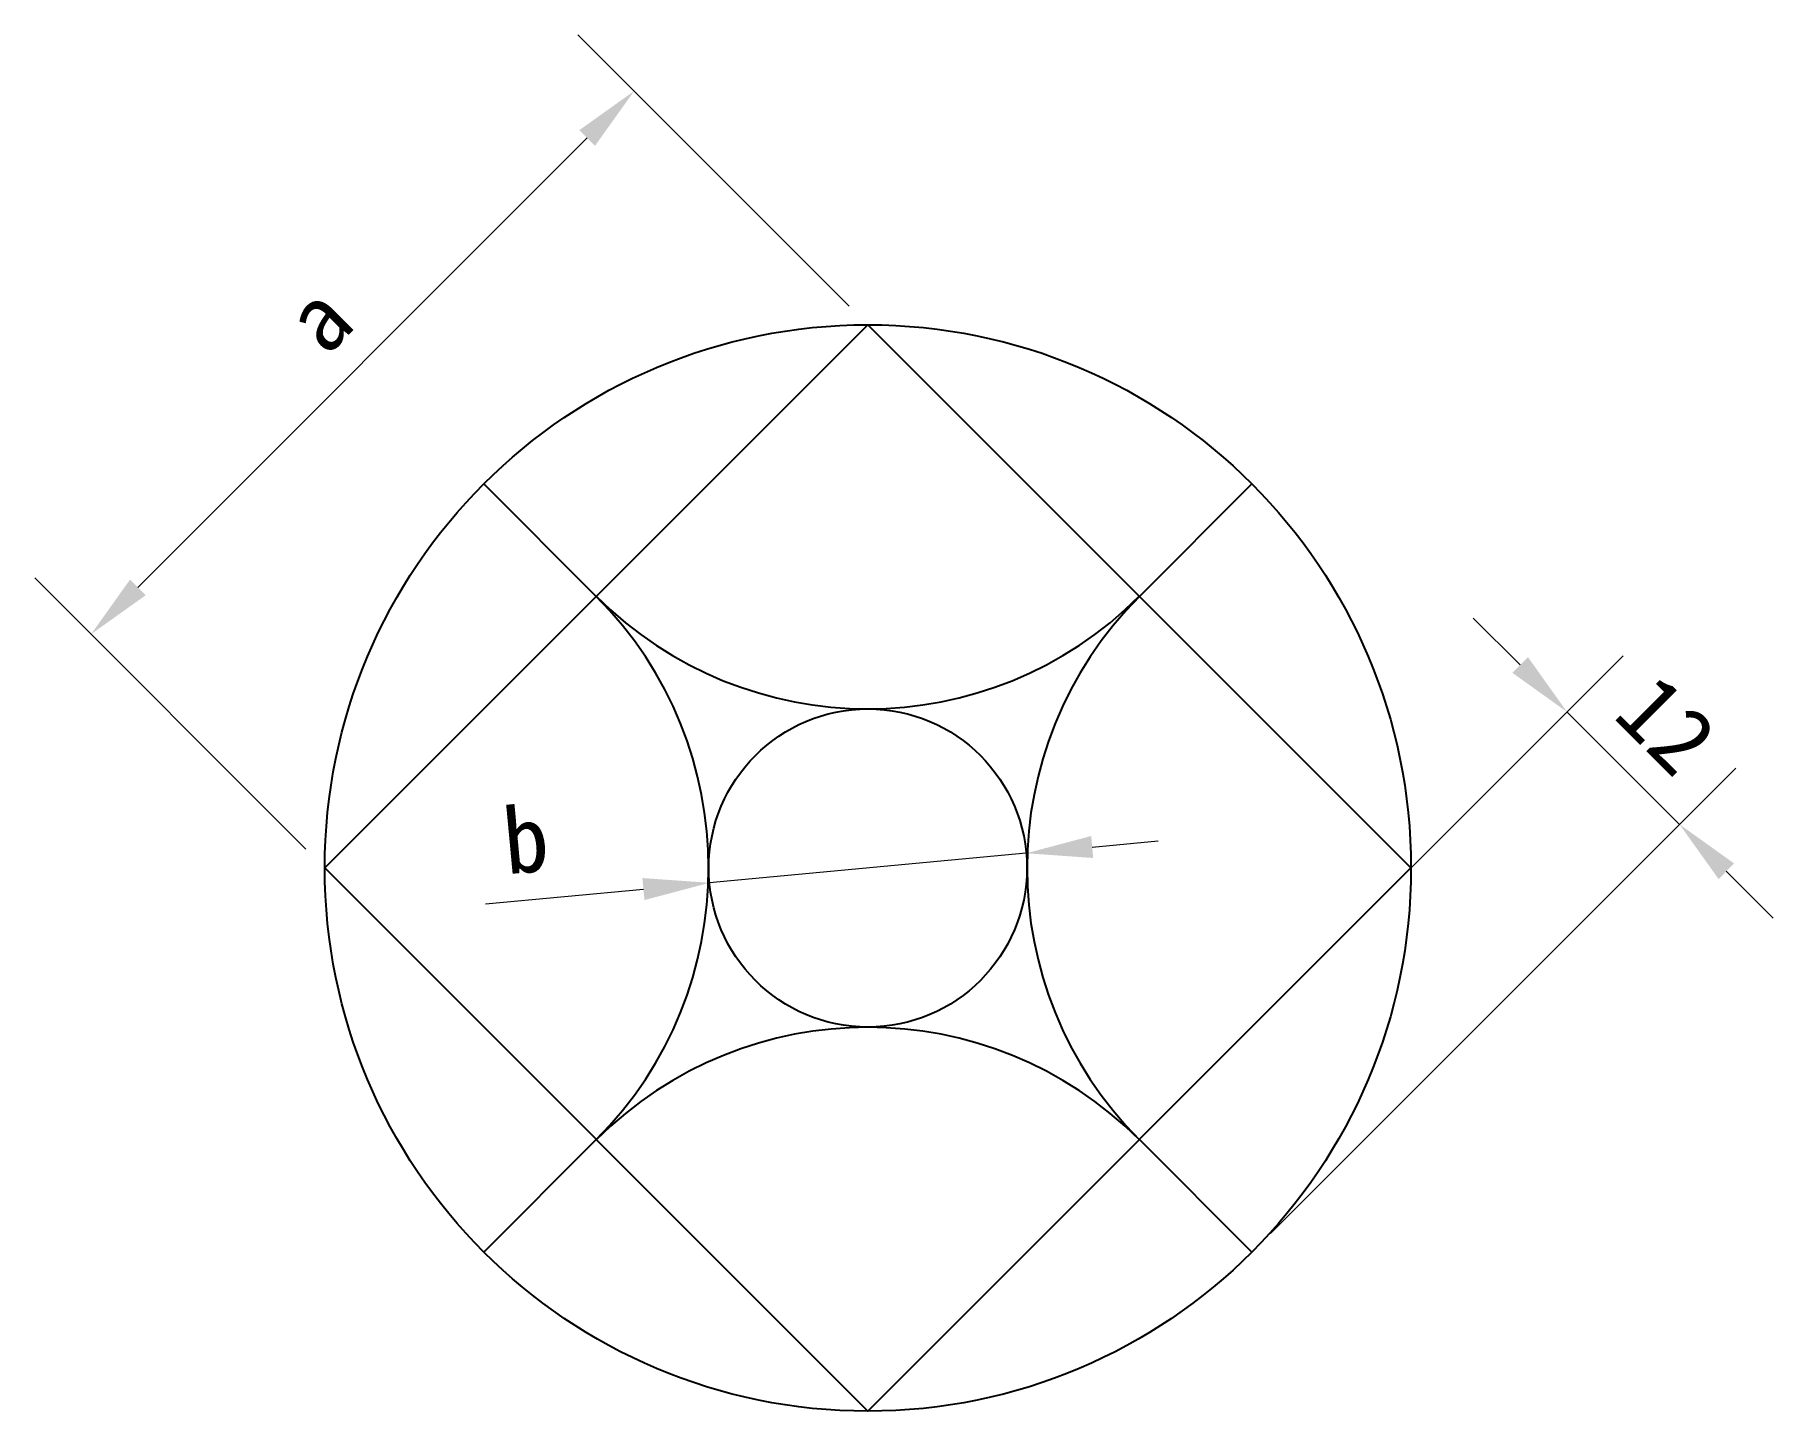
# Model space of a CAD drawing. Header units: centimetres. Extents: x 1439 to 1570, y 3632 to 3736.
import ezdxf

# ---------------------------------------------------------------- set-up
doc = ezdxf.new("R2010")
doc.units = ezdxf.units.CM
doc.header["$PDMODE"] = 35
doc.styles.add('文2.5', font='KAIU.TTF', dxfattribs={"height": 2.5})
doc.dimstyles.new('DIM2.5', dxfattribs={"dimtxt": 2.5, "dimasz": 2.5, "dimexe": 3, "dimexo": 1, "dimgap": 1, "dimtad": 1, "dimdec": 1, "dimdsep": 46, "dimtxsty": '文2.5', "dimcen": 3, "dimadec": 0, "dimazin": 0, "dimtfac": 1, "dimtdec": 1, "dimtmove": 0, "dimatfit": 3, "dimfxl": 1, "dimlwd": 15, "dimlwe": 15, "dimarcsym": 0})

# ---------------------------------------------------------------- blocks, each defined once
blk = doc.blocks.new('*U21')
blk.add_arc((14.49, -14.49), 28.97, 90, 180)
blk = doc.blocks.new('*U22')
at = {"color": 0, "linetype": 'ByBlock', "lineweight": -2, "transparency": 16777216}
for p, rotation in [((1732.26, 4271.2), 180), ((1761.23, 4271.2), 90.00000000000004), ((1732.26, 4242.22), 270.0000000000001)]:
    blk.add_blockref('*U21', p, dxfattribs=dict(at, rotation=rotation))
blk.add_blockref('*U21', (1761.23, 4242.22), dxfattribs=at)
blk = doc.blocks.new('*D23')
at = {"color": 0, "linetype": 'Continuous', "lineweight": 15, "transparency": 16777216}
for p, q in [((1550.94, 3688.62), (1547.4, 3692.15)), ((1523.63, 3654.24), (1558.72, 3689.32)), ((1554.47, 3685.08), (1562.96, 3676.6)), ((1532.11, 3645.75), (1567.2, 3680.84)), ((1566.49, 3673.06), (1570.03, 3669.53))]:
    blk.add_line(p, q, dxfattribs=at)
at = {"color": 0, "transparency": 16777216}
for points in [[(1551.53, 3689.21), (1550.35, 3688.03), (1554.47, 3685.08)], [(1567.08, 3673.65), (1565.91, 3672.47), (1562.96, 3676.6)]]:
    blk.add_solid(points, dxfattribs=at)
at = {"layer": 'Defpoints', "color": 0, "transparency": 16777216}
for p in [(1562.96, 3676.6), (1522.21, 3652.82), (1530.7, 3644.34)]:
    blk.add_point(p, dxfattribs=at)
at = {"color": 0, "transparency": 16777216, "insert": (1562, 3684.12), "char_height": 5, "attachment_point": 5, "rotation": 315, "style": '文2.5'}
blk.add_mtext('12', dxfattribs=at)
blk = doc.blocks.new('*D24')
at = {"color": 0, "linetype": 'Continuous', "lineweight": 15, "transparency": 16777216}
for p, q in [((1500.31, 3715.69), (1479.85, 3736.15)), ((1446.66, 3694.47), (1480.56, 3728.37)), ((1459.34, 3674.72), (1438.88, 3695.18))]:
    blk.add_line(p, q, dxfattribs=at)
at = {"color": 0, "transparency": 16777216}
for points in [[(1479.97, 3728.96), (1481.15, 3727.78), (1484.1, 3731.91)], [(1446.07, 3695.06), (1447.25, 3693.88), (1443.13, 3690.94)]]:
    blk.add_solid(points, dxfattribs=at)
at = {"layer": 'Defpoints', "color": 0, "transparency": 16777216}
for p in [(1484.1, 3731.91), (1501.73, 3714.28), (1460.76, 3673.31)]:
    blk.add_point(p, dxfattribs=at)
at = {"color": 0, "transparency": 16777216, "insert": (1460.3, 3714.73), "char_height": 5, "attachment_point": 5, "rotation": 45, "style": '文2.5'}
blk.add_mtext('a', dxfattribs=at)
blk = doc.blocks.new('*D25')
at = {"color": 0, "linetype": 'Continuous', "lineweight": 15, "transparency": 16777216}
for p, q in [((1518.65, 3674.89), (1523.63, 3675.36)), ((1513.68, 3674.42), (1489.78, 3672.19)), ((1472.88, 3670.61), (1484.8, 3671.72))]:
    blk.add_line(p, q, dxfattribs=at)
at = {"color": 0, "transparency": 16777216}
for points in [[(1518.58, 3675.72), (1518.73, 3674.06), (1513.68, 3674.42)], [(1484.72, 3672.55), (1484.88, 3670.89), (1489.78, 3672.19)]]:
    blk.add_solid(points, dxfattribs=at)
at = {"layer": 'Defpoints', "color": 0, "transparency": 16777216}
for p in [(1513.68, 3674.42), (1489.78, 3672.19)]:
    blk.add_point(p, dxfattribs=at)
at = {"color": 0, "transparency": 16777216, "insert": (1475.93, 3675.43), "char_height": 5, "attachment_point": 5, "rotation": 5.3448, "style": '文2.5'}
blk.add_mtext('{\\fSimSun|b0|i0|c134|p2;b}', dxfattribs=at)

msp = doc.modelspace()

# ---------------------------------------------------------------- linework, layer by layer
for p, q in [((1481.24, 3693.79), (1472.76, 3702.28)), ((1522.21, 3693.79), (1530.7, 3702.28)), ((1481.24, 3652.82), (1472.76, 3644.34)), ((1522.21, 3652.82), (1530.7, 3644.34))]:
    msp.add_line(p, q)
msp.add_lwpolyline([(1501.73, 3632.34), (1542.7, 3673.31), (1501.73, 3714.28), (1460.76, 3673.31)], close=True)
for radius in [40.97, 12]:
    msp.add_circle((1501.73, 3673.31), radius)

# ---------------------------------------------------------------- block references
at = {"rotation": 45}
msp.add_blockref('*U22', (3276.54, -571.78), dxfattribs=at)

# ---------------------------------------------------------------- dimensions: what is measured, and where the dimension line sits
dim = msp.add_aligned_dim(p1=(1460.76, 3673.31), p2=(1501.73, 3714.28), distance=24.93, text='a', dimstyle='DIM2.5')
dim.commit()
dim.dimension.update_dxf_attribs({"geometry": '*D24', "text_midpoint": (1460.3, 3714.73)})
dim = msp.add_aligned_dim(p1=(1522.21, 3652.82), p2=(1530.7, 3644.34), distance=45.62, dimstyle='DIM2.5')
dim.commit()
dim.dimension.update_dxf_attribs({"geometry": '*D23', "text_midpoint": (1562, 3684.12)})
dim = msp.add_diameter_dim_2p(p1=(1513.68, 3674.42), p2=(1489.78, 3672.19), text='{\\fSimSun|b0|i0|c134|p2;b}', dimstyle='DIM2.5')
dim.commit()
dim.dimension.update_dxf_attribs({"geometry": '*D25', "text_midpoint": (1475.93, 3675.43)})

doc.saveas('drawing.dxf')
